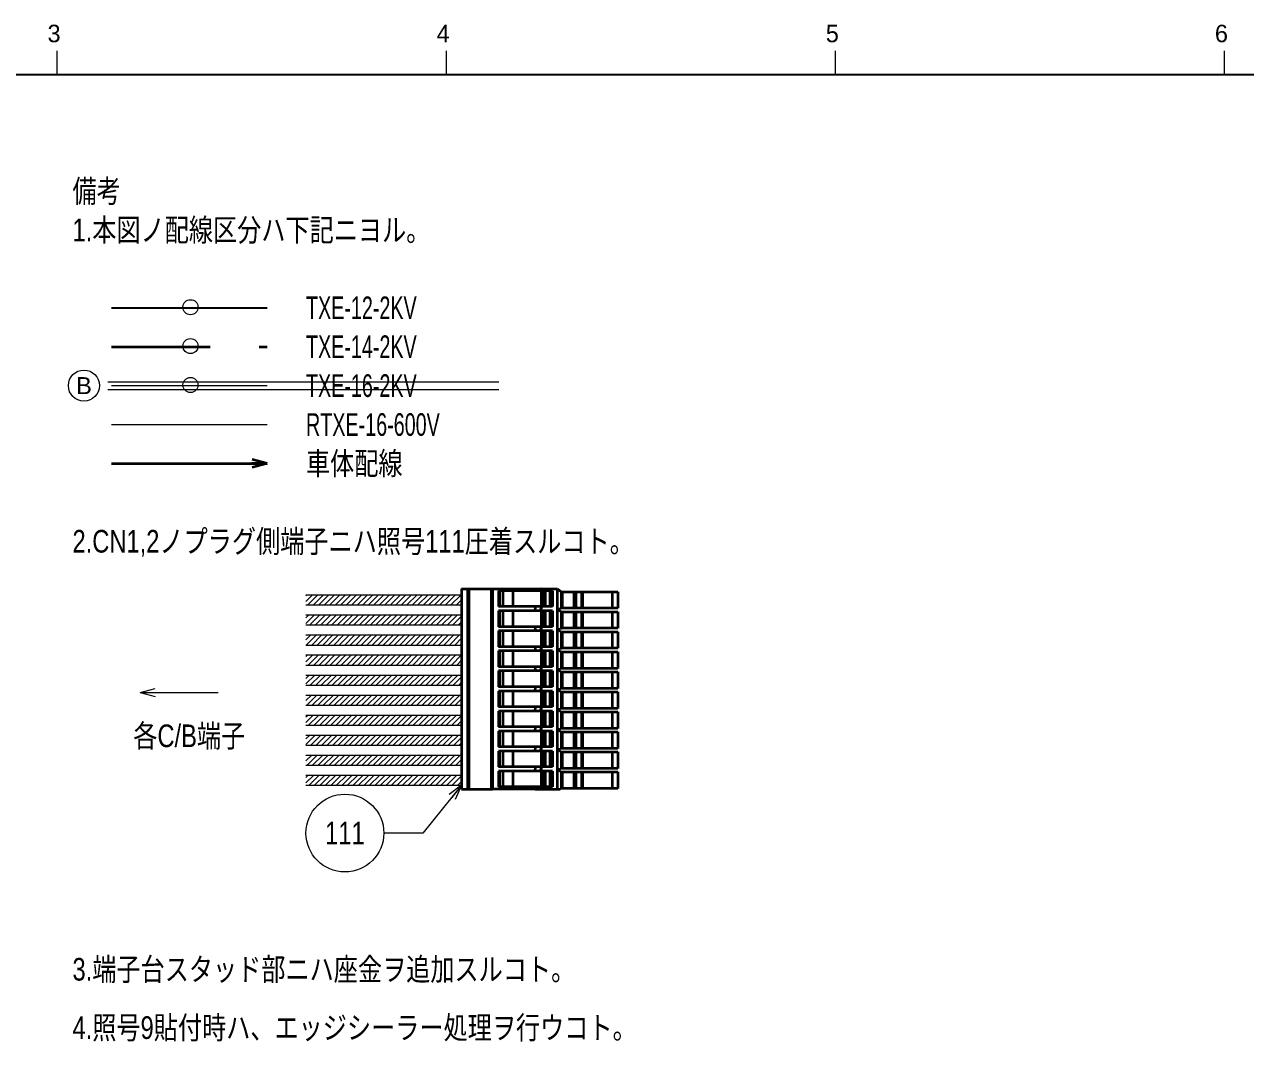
# Model space of a CAD drawing. Header units: millimetres. Extents: x 7 to 587, y 2 to 418.
# Drawn here: x 178.8 to 335.7, y 285.7 to 416.4 of the extents above; entities that cross this region are included whole.
import ezdxf
from ezdxf.enums import TextEntityAlignment as Align

# ---------------------------------------------------------------- set-up
doc = ezdxf.new("R2010")
doc.units = ezdxf.units.MM
doc.linetypes.add('DASHED', pattern=[19, 12.7, -6.3])
for name, color, linetype in [('GR1_05', 7, 'Continuous'), ('GR1_15', 7, 'Continuous'), ('図面枠C7M', 7, 'Continuous'), ('表題、部品表_01', 7, 'Continuous')]:
    doc.layers.add(name, color=color, linetype=linetype)
doc.styles.add('HG丸ｺﾞｼｯｸM-PRO', font='')
doc.styles.get('HG丸ｺﾞｼｯｸM-PRO').set_extended_font_data('HG丸ｺﾞｼｯｸM-PRO')
pattern_1 = [(45, (0, 0), (-0.3535534, 0.3535534), [])]

# ---------------------------------------------------------------- blocks, each defined once
blk = doc.blocks.new('BLKF023')
at = {"layer": '図面枠C7M', "color": 4, "linetype": 'Continuous', "lineweight": 13}
for p, q in [((183, 413), (183, 410)), ((233, 413), (233, 410)), ((283, 413), (283, 410)), ((333, 413), (333, 410))]:
    blk.add_line(p, q, dxfattribs=at)
at = {"layer": '図面枠C7M', "color": 2, "linetype": 'Continuous', "lineweight": 25}
blk.add_line((33, 410), (587, 410), dxfattribs=at)
at = {"layer": '図面枠C7M', "color": 4, "linetype": 'Continuous', "lineweight": 13, "style": 'HG丸ｺﾞｼｯｸM-PRO', "width": 1.003994}
for s, p in [('3', (181.79, 413.45)), ('4', (231.79, 413.45)), ('5', (281.79, 413.45)), ('6', (331.79, 413.45))]:
    blk.add_text(s, height=2.25, dxfattribs=at).set_placement(p, align=Align.BOTTOM_LEFT)
blk = doc.blocks.new('FXTIP_ARROW_E')
at = {"color": 0, "linetype": 'Continuous', "lineweight": -2}
for q in [(-1, 0), (-0.966, 0.259), (-0.966, -0.259)]:
    blk.add_line((0, 0), q, dxfattribs=at)
blk = doc.blocks.new('BLKF095')
at = {"layer": '表題、部品表_01', "color": 3, "linetype": 'Continuous', "lineweight": 35}
for p, q in [((235, 343.87), (235.75, 343.87)), ((235, 343.87), (235, 318.13)), ((235.75, 343.87), (235.8, 343.87)), ((235.75, 343.87), (235.75, 318.13)), ((235.8, 343.87), (235.85, 343.87)), ((235.85, 343.87), (235.93, 343.87)), ((235.93, 343.87), (238.8, 343.87)), ((235.93, 343.87), (235.93, 318.13)), ((238.8, 343.87), (238.98, 343.87)), ((238.8, 343.87), (238.8, 318.13)), ((238.98, 343.87), (244.45, 343.87)), ((238.98, 343.87), (238.98, 318.13)), ((244.45, 343.87), (245.16, 343.87)), ((244.45, 343.62), (244.45, 343.87)), ((245.23, 343.87), (245.16, 343.87)), ((245.16, 343.62), (245.16, 343.87)), ((245.23, 343.87), (247.29, 343.87)), ((245.23, 343.62), (245.23, 343.87)), ((247.29, 343.87), (247.31, 343.87)), ((247.29, 343.87), (247.29, 318.13)), ((247.31, 343.87), (247.81, 343.52)), ((239.73, 343.62), (239.73, 341.6)), ((239.87, 343.62), (239.73, 343.62)), ((240.28, 343.62), (239.87, 343.62)), ((239.87, 343.62), (239.87, 341.6)), ((241.59, 343.62), (240.28, 343.62)), ((240.28, 343.62), (240.28, 341.6)), ((241.59, 343.62), (241.59, 341.6)), ((244.45, 343.62), (241.59, 343.62)), ((245.16, 343.62), (244.45, 343.62)), ((245.16, 343.62), (245.2, 343.62)), ((245.2, 343.62), (245.2, 341.6)), ((245.2, 343.62), (245.23, 343.62)), ((245.44, 343.62), (245.23, 343.62)), ((245.73, 343.62), (245.44, 343.62)), ((245.44, 343.62), (245.44, 341.6)), ((245.73, 343.62), (245.73, 341.6)), ((246.34, 343.62), (245.73, 343.62)), ((246.69, 343.62), (246.34, 343.62)), ((246.34, 343.62), (246.34, 341.6)), ((246.69, 343.62), (246.69, 341.6)), ((247.81, 343.52), (247.84, 343.52)), ((247.84, 341.4), (247.84, 343.52)), ((247.84, 343.52), (247.98, 343.52)), ((247.98, 343.52), (249.45, 343.52)), ((247.98, 341.4), (247.98, 343.52)), ((249.45, 343.52), (249.73, 343.52)), ((249.45, 341.4), (249.45, 343.52)), ((249.73, 343.52), (250.45, 343.52)), ((249.73, 341.4), (249.73, 343.52)), ((250.45, 343.52), (250.59, 343.52)), ((250.45, 341.4), (250.45, 343.52)), ((250.59, 341.4), (250.59, 343.52)), ((250.59, 343.52), (254.34, 343.52)), ((254.34, 343.52), (255.09, 343.52)), ((254.34, 343.52), (254.34, 341.4)), ((255.09, 343.52), (255.09, 341.4)), ((239.87, 341.6), (239.73, 341.6)), ((239.87, 341.05), (239.73, 341.05)), ((239.73, 341.05), (239.73, 339.02)), ((240.28, 341.6), (239.87, 341.6)), ((240.28, 341.05), (239.87, 341.05)), ((239.87, 341.05), (239.87, 339.02)), ((241.59, 341.6), (240.28, 341.6)), ((241.59, 341.05), (240.28, 341.05)), ((240.28, 341.05), (240.28, 339.02)), ((244.45, 341.6), (241.59, 341.6)), ((241.59, 341.05), (241.59, 339.02)), ((244.45, 341.05), (241.59, 341.05)), ((245.16, 341.6), (244.45, 341.6)), ((244.45, 341.6), (244.45, 341.3)), ((244.45, 341.05), (244.45, 341.3)), ((245.16, 341.05), (244.45, 341.05)), ((245.16, 341.6), (245.2, 341.6)), ((245.16, 341.6), (245.16, 341.3)), ((245.16, 341.05), (245.16, 341.3)), ((245.16, 341.3), (245.23, 341.3)), ((245.16, 341.05), (245.2, 341.05)), ((245.2, 341.6), (245.23, 341.6)), ((245.2, 341.05), (245.23, 341.05)), ((245.2, 341.05), (245.2, 339.02)), ((245.44, 341.6), (245.23, 341.6)), ((245.23, 341.6), (245.23, 341.3)), ((245.23, 341.05), (245.23, 341.3)), ((245.44, 341.05), (245.23, 341.05)), ((245.73, 341.6), (245.44, 341.6)), ((245.73, 341.05), (245.44, 341.05)), ((245.44, 341.05), (245.44, 339.02)), ((246.34, 341.6), (245.73, 341.6)), ((246.34, 341.05), (245.73, 341.05)), ((245.73, 341.05), (245.73, 339.02)), ((246.69, 341.6), (246.34, 341.6)), ((246.69, 341.05), (246.34, 341.05)), ((246.34, 341.05), (246.34, 339.02)), ((246.69, 341.05), (246.69, 339.02)), ((247.31, 341.3), (247.81, 340.95)), ((247.31, 341.3), (247.67, 341.3)), ((247.81, 341.4), (247.67, 341.3)), ((247.84, 341.4), (247.81, 341.4)), ((247.81, 340.95), (247.84, 340.95)), ((247.98, 341.4), (247.84, 341.4)), ((247.84, 338.82), (247.84, 340.95)), ((247.84, 340.95), (247.98, 340.95)), ((249.45, 341.4), (247.98, 341.4)), ((247.98, 338.82), (247.98, 340.95)), ((247.98, 340.95), (249.45, 340.95)), ((249.73, 341.4), (249.45, 341.4)), ((249.45, 338.82), (249.45, 340.95)), ((249.45, 340.95), (249.73, 340.95)), ((250.45, 341.4), (249.73, 341.4)), ((249.73, 338.82), (249.73, 340.95)), ((249.73, 340.95), (250.45, 340.95)), ((250.59, 341.4), (250.45, 341.4)), ((250.45, 338.82), (250.45, 340.95)), ((250.45, 340.95), (250.59, 340.95)), ((254.34, 341.4), (250.59, 341.4)), ((250.59, 340.95), (254.34, 340.95)), ((250.59, 338.82), (250.59, 340.95)), ((255.09, 341.4), (254.34, 341.4)), ((254.34, 340.95), (255.09, 340.95)), ((254.34, 340.95), (254.34, 338.82)), ((255.09, 340.95), (255.09, 338.82)), ((239.87, 339.02), (239.73, 339.02)), ((240.28, 339.02), (239.87, 339.02)), ((241.59, 339.02), (240.28, 339.02)), ((244.45, 339.02), (241.59, 339.02)), ((244.45, 339.02), (244.45, 338.72)), ((245.16, 339.02), (244.45, 339.02)), ((245.16, 339.02), (245.2, 339.02)), ((245.16, 339.02), (245.16, 338.72)), ((245.2, 339.02), (245.23, 339.02)), ((245.44, 339.02), (245.23, 339.02)), ((245.23, 339.02), (245.23, 338.72)), ((245.73, 339.02), (245.44, 339.02)), ((246.34, 339.02), (245.73, 339.02)), ((246.69, 339.02), (246.34, 339.02)), ((239.87, 338.47), (239.73, 338.47)), ((239.73, 338.47), (239.73, 336.45)), ((240.28, 338.47), (239.87, 338.47)), ((239.87, 338.47), (239.87, 336.45)), ((241.59, 338.47), (240.28, 338.47)), ((240.28, 338.47), (240.28, 336.45)), ((241.59, 338.47), (241.59, 336.45)), ((244.45, 338.47), (241.59, 338.47)), ((244.45, 338.47), (244.45, 338.72)), ((245.16, 338.47), (244.45, 338.47)), ((245.16, 338.72), (245.23, 338.72)), ((245.16, 338.47), (245.16, 338.72)), ((245.16, 338.47), (245.2, 338.47)), ((245.2, 338.47), (245.23, 338.47)), ((245.2, 338.47), (245.2, 336.45)), ((245.23, 338.47), (245.23, 338.72)), ((245.44, 338.47), (245.23, 338.47)), ((245.44, 338.47), (245.44, 336.45)), ((245.73, 338.47), (245.44, 338.47)), ((245.73, 338.47), (245.73, 336.45)), ((246.34, 338.47), (245.73, 338.47)), ((246.34, 338.47), (246.34, 336.45)), ((246.69, 338.47), (246.34, 338.47)), ((246.69, 338.47), (246.69, 336.45)), ((247.31, 338.72), (247.81, 338.37)), ((247.31, 338.72), (247.67, 338.72)), ((247.81, 338.82), (247.67, 338.72)), ((247.84, 338.82), (247.81, 338.82)), ((247.81, 338.37), (247.84, 338.37)), ((247.98, 338.82), (247.84, 338.82)), ((247.84, 336.25), (247.84, 338.37)), ((247.84, 338.37), (247.98, 338.37)), ((249.45, 338.82), (247.98, 338.82)), ((247.98, 336.25), (247.98, 338.37)), ((247.98, 338.37), (249.45, 338.37)), ((249.73, 338.82), (249.45, 338.82)), ((249.45, 336.25), (249.45, 338.37)), ((249.45, 338.37), (249.73, 338.37)), ((250.45, 338.82), (249.73, 338.82)), ((249.73, 336.25), (249.73, 338.37)), ((249.73, 338.37), (250.45, 338.37)), ((250.59, 338.82), (250.45, 338.82)), ((250.45, 336.25), (250.45, 338.37)), ((250.45, 338.37), (250.59, 338.37)), ((254.34, 338.82), (250.59, 338.82)), ((250.59, 338.37), (254.34, 338.37)), ((250.59, 336.25), (250.59, 338.37)), ((255.09, 338.82), (254.34, 338.82)), ((254.34, 338.37), (255.09, 338.37)), ((254.34, 338.37), (254.34, 336.25)), ((255.09, 338.37), (255.09, 336.25)), ((239.87, 336.45), (239.73, 336.45)), ((239.87, 335.9), (239.73, 335.9)), ((239.73, 335.9), (239.73, 333.87)), ((240.28, 336.45), (239.87, 336.45)), ((239.87, 335.9), (239.87, 333.87)), ((240.28, 335.9), (239.87, 335.9)), ((241.59, 336.45), (240.28, 336.45)), ((241.59, 335.9), (240.28, 335.9)), ((240.28, 335.9), (240.28, 333.87)), ((244.45, 336.45), (241.59, 336.45)), ((241.59, 335.9), (241.59, 333.87)), ((244.45, 335.9), (241.59, 335.9)), ((244.45, 336.45), (244.45, 336.15)), ((245.16, 336.45), (244.45, 336.45)), ((244.45, 335.9), (244.45, 336.15)), ((245.16, 335.9), (244.45, 335.9)), ((245.16, 336.45), (245.2, 336.45)), ((245.16, 336.45), (245.16, 336.15)), ((245.16, 335.9), (245.16, 336.15)), ((245.16, 336.15), (245.23, 336.15)), ((245.16, 335.9), (245.2, 335.9)), ((245.2, 336.45), (245.23, 336.45)), ((245.2, 335.9), (245.2, 333.87)), ((245.2, 335.9), (245.23, 335.9)), ((245.44, 336.45), (245.23, 336.45)), ((245.23, 336.45), (245.23, 336.15)), ((245.23, 335.9), (245.23, 336.15)), ((245.44, 335.9), (245.23, 335.9)), ((245.73, 336.45), (245.44, 336.45)), ((245.44, 335.9), (245.44, 333.87)), ((245.73, 335.9), (245.44, 335.9)), ((246.34, 336.45), (245.73, 336.45)), ((246.34, 335.9), (245.73, 335.9)), ((245.73, 335.9), (245.73, 333.87)), ((246.69, 336.45), (246.34, 336.45)), ((246.34, 335.9), (246.34, 333.87)), ((246.69, 335.9), (246.34, 335.9)), ((246.69, 335.9), (246.69, 333.87)), ((247.31, 336.15), (247.81, 335.8)), ((247.31, 336.15), (247.67, 336.15)), ((247.81, 336.25), (247.67, 336.15)), ((247.84, 336.25), (247.81, 336.25)), ((247.81, 335.8), (247.84, 335.8)), ((247.98, 336.25), (247.84, 336.25)), ((247.84, 333.67), (247.84, 335.8)), ((247.84, 335.8), (247.98, 335.8)), ((249.45, 336.25), (247.98, 336.25)), ((247.98, 333.67), (247.98, 335.8)), ((247.98, 335.8), (249.45, 335.8)), ((249.73, 336.25), (249.45, 336.25)), ((249.45, 333.67), (249.45, 335.8)), ((249.45, 335.8), (249.73, 335.8)), ((250.45, 336.25), (249.73, 336.25)), ((249.73, 333.67), (249.73, 335.8)), ((249.73, 335.8), (250.45, 335.8)), ((250.59, 336.25), (250.45, 336.25)), ((250.45, 333.67), (250.45, 335.8)), ((250.45, 335.8), (250.59, 335.8)), ((254.34, 336.25), (250.59, 336.25)), ((250.59, 333.67), (250.59, 335.8)), ((250.59, 335.8), (254.34, 335.8)), ((255.09, 336.25), (254.34, 336.25)), ((254.34, 335.8), (254.34, 333.67)), ((254.34, 335.8), (255.09, 335.8)), ((255.09, 335.8), (255.09, 333.67)), ((239.87, 333.87), (239.73, 333.87)), ((239.73, 333.33), (239.73, 331.3)), ((239.87, 333.33), (239.73, 333.33)), ((240.28, 333.87), (239.87, 333.87)), ((239.87, 333.33), (239.87, 331.3)), ((240.28, 333.33), (239.87, 333.33)), ((241.59, 333.87), (240.28, 333.87)), ((240.28, 333.33), (240.28, 331.3)), ((241.59, 333.33), (240.28, 333.33)), ((244.45, 333.87), (241.59, 333.87)), ((241.59, 333.33), (241.59, 331.3)), ((244.45, 333.33), (241.59, 333.33)), ((244.45, 333.87), (244.45, 333.57)), ((245.16, 333.87), (244.45, 333.87)), ((244.45, 333.33), (244.45, 333.57)), ((245.16, 333.33), (244.45, 333.33)), ((245.16, 333.87), (245.16, 333.57)), ((245.16, 333.87), (245.2, 333.87)), ((245.16, 333.33), (245.16, 333.57)), ((245.16, 333.57), (245.23, 333.57)), ((245.16, 333.33), (245.2, 333.33)), ((245.2, 333.87), (245.23, 333.87)), ((245.2, 333.33), (245.2, 331.3)), ((245.2, 333.33), (245.23, 333.33)), ((245.44, 333.87), (245.23, 333.87)), ((245.23, 333.87), (245.23, 333.57)), ((245.23, 333.33), (245.23, 333.57)), ((245.44, 333.33), (245.23, 333.33)), ((245.73, 333.87), (245.44, 333.87)), ((245.73, 333.33), (245.44, 333.33)), ((245.44, 333.33), (245.44, 331.3)), ((246.34, 333.87), (245.73, 333.87)), ((245.73, 333.33), (245.73, 331.3)), ((246.34, 333.33), (245.73, 333.33)), ((246.69, 333.87), (246.34, 333.87)), ((246.69, 333.33), (246.34, 333.33)), ((246.34, 333.33), (246.34, 331.3)), ((246.69, 333.33), (246.69, 331.3)), ((247.31, 333.57), (247.81, 333.23)), ((247.31, 333.57), (247.67, 333.57)), ((247.81, 333.67), (247.67, 333.57)), ((247.84, 333.67), (247.81, 333.67)), ((247.81, 333.23), (247.84, 333.23)), ((247.98, 333.67), (247.84, 333.67)), ((247.84, 333.23), (247.98, 333.23)), ((247.84, 331.1), (247.84, 333.23)), ((249.45, 333.67), (247.98, 333.67)), ((247.98, 333.23), (249.45, 333.23)), ((247.98, 331.1), (247.98, 333.23)), ((249.73, 333.67), (249.45, 333.67)), ((249.45, 331.1), (249.45, 333.23)), ((249.45, 333.23), (249.73, 333.23)), ((250.45, 333.67), (249.73, 333.67)), ((249.73, 333.23), (250.45, 333.23)), ((249.73, 331.1), (249.73, 333.23)), ((250.59, 333.67), (250.45, 333.67)), ((250.45, 333.23), (250.59, 333.23)), ((250.45, 331.1), (250.45, 333.23)), ((254.34, 333.67), (250.59, 333.67)), ((250.59, 333.23), (254.34, 333.23)), ((250.59, 331.1), (250.59, 333.23)), ((255.09, 333.67), (254.34, 333.67)), ((254.34, 333.23), (254.34, 331.1)), ((254.34, 333.23), (255.09, 333.23)), ((255.09, 333.23), (255.09, 331.1)), ((239.87, 331.3), (239.73, 331.3)), ((240.28, 331.3), (239.87, 331.3)), ((241.59, 331.3), (240.28, 331.3)), ((244.45, 331.3), (241.59, 331.3)), ((245.16, 331.3), (244.45, 331.3)), ((244.45, 331.3), (244.45, 331)), ((245.16, 331.3), (245.16, 331)), ((245.16, 331.3), (245.2, 331.3)), ((245.2, 331.3), (245.23, 331.3)), ((245.44, 331.3), (245.23, 331.3)), ((245.23, 331.3), (245.23, 331)), ((245.73, 331.3), (245.44, 331.3)), ((246.34, 331.3), (245.73, 331.3)), ((246.69, 331.3), (246.34, 331.3)), ((247.81, 331.1), (247.67, 331)), ((247.84, 331.1), (247.81, 331.1)), ((247.98, 331.1), (247.84, 331.1)), ((249.45, 331.1), (247.98, 331.1)), ((249.73, 331.1), (249.45, 331.1)), ((250.45, 331.1), (249.73, 331.1)), ((250.59, 331.1), (250.45, 331.1)), ((254.34, 331.1), (250.59, 331.1)), ((255.09, 331.1), (254.34, 331.1)), ((239.73, 330.75), (239.73, 328.73)), ((239.87, 330.75), (239.73, 330.75)), ((239.87, 330.75), (239.87, 328.73)), ((240.28, 330.75), (239.87, 330.75)), ((240.28, 330.75), (240.28, 328.73)), ((241.59, 330.75), (240.28, 330.75)), ((241.59, 330.75), (241.59, 328.73)), ((244.45, 330.75), (241.59, 330.75)), ((244.45, 330.75), (244.45, 331)), ((245.16, 330.75), (244.45, 330.75)), ((245.16, 330.75), (245.16, 331)), ((245.16, 331), (245.23, 331)), ((245.16, 330.75), (245.2, 330.75)), ((245.2, 330.75), (245.2, 328.73)), ((245.2, 330.75), (245.23, 330.75)), ((245.23, 330.75), (245.23, 331)), ((245.44, 330.75), (245.23, 330.75)), ((245.44, 330.75), (245.44, 328.73)), ((245.73, 330.75), (245.44, 330.75)), ((245.73, 330.75), (245.73, 328.73)), ((246.34, 330.75), (245.73, 330.75)), ((246.69, 330.75), (246.34, 330.75)), ((246.34, 330.75), (246.34, 328.73)), ((246.69, 330.75), (246.69, 328.73)), ((247.31, 331), (247.81, 330.65)), ((247.31, 331), (247.67, 331)), ((247.81, 330.65), (247.84, 330.65)), ((247.84, 330.65), (247.98, 330.65)), ((247.84, 328.53), (247.84, 330.65)), ((247.98, 330.65), (249.45, 330.65)), ((247.98, 328.53), (247.98, 330.65)), ((249.45, 330.65), (249.73, 330.65)), ((249.45, 328.53), (249.45, 330.65)), ((249.73, 330.65), (250.45, 330.65)), ((249.73, 328.53), (249.73, 330.65)), ((250.45, 328.53), (250.45, 330.65)), ((250.45, 330.65), (250.59, 330.65)), ((250.59, 330.65), (254.34, 330.65)), ((250.59, 328.53), (250.59, 330.65)), ((254.34, 330.65), (255.09, 330.65)), ((254.34, 330.65), (254.34, 328.53)), ((255.09, 330.65), (255.09, 328.53)), ((239.87, 328.73), (239.73, 328.73)), ((239.73, 328.18), (239.73, 326.15)), ((239.87, 328.18), (239.73, 328.18)), ((240.28, 328.73), (239.87, 328.73)), ((239.87, 328.18), (239.87, 326.15)), ((240.28, 328.18), (239.87, 328.18)), ((241.59, 328.73), (240.28, 328.73)), ((240.28, 328.18), (240.28, 326.15)), ((241.59, 328.18), (240.28, 328.18)), ((244.45, 328.73), (241.59, 328.73)), ((241.59, 328.18), (241.59, 326.15)), ((244.45, 328.18), (241.59, 328.18)), ((245.16, 328.73), (244.45, 328.73)), ((244.45, 328.73), (244.45, 328.43)), ((244.45, 328.18), (244.45, 328.43)), ((245.16, 328.18), (244.45, 328.18)), ((245.16, 328.73), (245.2, 328.73)), ((245.16, 328.73), (245.16, 328.43)), ((245.16, 328.18), (245.16, 328.43)), ((245.16, 328.43), (245.23, 328.43)), ((245.16, 328.18), (245.2, 328.18)), ((245.2, 328.73), (245.23, 328.73)), ((245.2, 328.18), (245.2, 326.15)), ((245.2, 328.18), (245.23, 328.18)), ((245.44, 328.73), (245.23, 328.73)), ((245.23, 328.73), (245.23, 328.43)), ((245.23, 328.18), (245.23, 328.43)), ((245.44, 328.18), (245.23, 328.18)), ((245.73, 328.73), (245.44, 328.73)), ((245.44, 328.18), (245.44, 326.15)), ((245.73, 328.18), (245.44, 328.18)), ((246.34, 328.73), (245.73, 328.73)), ((246.34, 328.18), (245.73, 328.18)), ((245.73, 328.18), (245.73, 326.15)), ((246.69, 328.73), (246.34, 328.73)), ((246.34, 328.18), (246.34, 326.15)), ((246.69, 328.18), (246.34, 328.18)), ((246.69, 328.18), (246.69, 326.15)), ((247.31, 328.43), (247.81, 328.08)), ((247.31, 328.43), (247.67, 328.43)), ((247.81, 328.53), (247.67, 328.43)), ((247.84, 328.53), (247.81, 328.53)), ((247.81, 328.08), (247.84, 328.08)), ((247.98, 328.53), (247.84, 328.53)), ((247.84, 325.95), (247.84, 328.08)), ((247.84, 328.08), (247.98, 328.08)), ((249.45, 328.53), (247.98, 328.53)), ((247.98, 328.08), (249.45, 328.08)), ((247.98, 325.95), (247.98, 328.08)), ((249.73, 328.53), (249.45, 328.53)), ((249.45, 325.95), (249.45, 328.08)), ((249.45, 328.08), (249.73, 328.08)), ((250.45, 328.53), (249.73, 328.53)), ((249.73, 328.08), (250.45, 328.08)), ((249.73, 325.95), (249.73, 328.08)), ((250.59, 328.53), (250.45, 328.53)), ((250.45, 328.08), (250.59, 328.08)), ((250.45, 325.95), (250.45, 328.08)), ((254.34, 328.53), (250.59, 328.53)), ((250.59, 328.08), (254.34, 328.08)), ((250.59, 325.95), (250.59, 328.08)), ((255.09, 328.53), (254.34, 328.53)), ((254.34, 328.08), (255.09, 328.08)), ((254.34, 328.08), (254.34, 325.95)), ((255.09, 328.08), (255.09, 325.95)), ((239.87, 326.15), (239.73, 326.15)), ((239.87, 325.6), (239.73, 325.6)), ((239.73, 325.6), (239.73, 323.58)), ((240.28, 326.15), (239.87, 326.15)), ((240.28, 325.6), (239.87, 325.6)), ((239.87, 325.6), (239.87, 323.58)), ((241.59, 326.15), (240.28, 326.15)), ((241.59, 325.6), (240.28, 325.6)), ((240.28, 325.6), (240.28, 323.58)), ((244.45, 326.15), (241.59, 326.15)), ((244.45, 325.6), (241.59, 325.6)), ((241.59, 325.6), (241.59, 323.58)), ((245.16, 326.15), (244.45, 326.15)), ((244.45, 326.15), (244.45, 325.85)), ((244.45, 325.6), (244.45, 325.85)), ((245.16, 325.6), (244.45, 325.6)), ((245.16, 326.15), (245.2, 326.15)), ((245.16, 326.15), (245.16, 325.85)), ((245.16, 325.85), (245.23, 325.85)), ((245.16, 325.6), (245.16, 325.85)), ((245.16, 325.6), (245.2, 325.6)), ((245.2, 326.15), (245.23, 326.15)), ((245.2, 325.6), (245.2, 323.58)), ((245.2, 325.6), (245.23, 325.6)), ((245.44, 326.15), (245.23, 326.15)), ((245.23, 326.15), (245.23, 325.85)), ((245.23, 325.6), (245.23, 325.85)), ((245.44, 325.6), (245.23, 325.6)), ((245.73, 326.15), (245.44, 326.15)), ((245.73, 325.6), (245.44, 325.6)), ((245.44, 325.6), (245.44, 323.58)), ((246.34, 326.15), (245.73, 326.15)), ((246.34, 325.6), (245.73, 325.6)), ((245.73, 325.6), (245.73, 323.58)), ((246.69, 326.15), (246.34, 326.15)), ((246.69, 325.6), (246.34, 325.6)), ((246.34, 325.6), (246.34, 323.58)), ((246.69, 325.6), (246.69, 323.58)), ((247.31, 325.85), (247.81, 325.5)), ((247.31, 325.85), (247.67, 325.85)), ((247.81, 325.95), (247.67, 325.85)), ((247.84, 325.95), (247.81, 325.95)), ((247.81, 325.5), (247.84, 325.5)), ((247.98, 325.95), (247.84, 325.95)), ((247.84, 323.38), (247.84, 325.5)), ((247.84, 325.5), (247.98, 325.5)), ((249.45, 325.95), (247.98, 325.95)), ((247.98, 323.38), (247.98, 325.5)), ((247.98, 325.5), (249.45, 325.5)), ((249.73, 325.95), (249.45, 325.95)), ((249.45, 323.38), (249.45, 325.5)), ((249.45, 325.5), (249.73, 325.5)), ((250.45, 325.95), (249.73, 325.95)), ((249.73, 323.38), (249.73, 325.5)), ((249.73, 325.5), (250.45, 325.5)), ((250.59, 325.95), (250.45, 325.95)), ((250.45, 325.5), (250.59, 325.5)), ((250.45, 323.38), (250.45, 325.5)), ((254.34, 325.95), (250.59, 325.95)), ((250.59, 325.5), (254.34, 325.5)), ((250.59, 323.38), (250.59, 325.5)), ((255.09, 325.95), (254.34, 325.95)), ((254.34, 325.5), (255.09, 325.5)), ((254.34, 325.5), (254.34, 323.38)), ((255.09, 325.5), (255.09, 323.38)), ((239.87, 323.58), (239.73, 323.58)), ((240.28, 323.58), (239.87, 323.58)), ((241.59, 323.58), (240.28, 323.58)), ((244.45, 323.58), (241.59, 323.58)), ((244.45, 323.58), (244.45, 323.28)), ((245.16, 323.58), (244.45, 323.58)), ((244.45, 323.03), (244.45, 323.28)), ((245.16, 323.58), (245.16, 323.28)), ((245.16, 323.58), (245.2, 323.58)), ((245.16, 323.28), (245.23, 323.28)), ((245.16, 323.03), (245.16, 323.28)), ((245.2, 323.58), (245.23, 323.58)), ((245.44, 323.58), (245.23, 323.58)), ((245.23, 323.58), (245.23, 323.28)), ((245.23, 323.03), (245.23, 323.28)), ((245.73, 323.58), (245.44, 323.58)), ((246.34, 323.58), (245.73, 323.58)), ((246.69, 323.58), (246.34, 323.58)), ((247.31, 323.28), (247.67, 323.28)), ((247.31, 323.28), (247.81, 322.93)), ((247.81, 323.38), (247.67, 323.28)), ((247.84, 323.38), (247.81, 323.38)), ((247.98, 323.38), (247.84, 323.38)), ((249.45, 323.38), (247.98, 323.38)), ((249.73, 323.38), (249.45, 323.38)), ((250.45, 323.38), (249.73, 323.38)), ((250.59, 323.38), (250.45, 323.38)), ((254.34, 323.38), (250.59, 323.38)), ((255.09, 323.38), (254.34, 323.38)), ((239.87, 323.03), (239.73, 323.03)), ((239.73, 323.03), (239.73, 321)), ((239.87, 323.03), (239.87, 321)), ((240.28, 323.03), (239.87, 323.03)), ((240.28, 323.03), (240.28, 321)), ((241.59, 323.03), (240.28, 323.03)), ((244.45, 323.03), (241.59, 323.03)), ((241.59, 323.03), (241.59, 321)), ((245.16, 323.03), (244.45, 323.03)), ((245.16, 323.03), (245.2, 323.03)), ((245.2, 323.03), (245.2, 321)), ((245.2, 323.03), (245.23, 323.03)), ((245.44, 323.03), (245.23, 323.03)), ((245.73, 323.03), (245.44, 323.03)), ((245.44, 323.03), (245.44, 321)), ((245.73, 323.03), (245.73, 321)), ((246.34, 323.03), (245.73, 323.03)), ((246.69, 323.03), (246.34, 323.03)), ((246.34, 323.03), (246.34, 321)), ((246.69, 323.03), (246.69, 321)), ((247.81, 322.93), (247.84, 322.93)), ((247.84, 320.8), (247.84, 322.93)), ((247.84, 322.93), (247.98, 322.93)), ((247.98, 320.8), (247.98, 322.93)), ((247.98, 322.93), (249.45, 322.93)), ((249.45, 322.93), (249.73, 322.93)), ((249.45, 320.8), (249.45, 322.93)), ((249.73, 320.8), (249.73, 322.93)), ((249.73, 322.93), (250.45, 322.93)), ((250.45, 322.93), (250.59, 322.93)), ((250.45, 320.8), (250.45, 322.93)), ((250.59, 322.93), (254.34, 322.93)), ((250.59, 320.8), (250.59, 322.93)), ((254.34, 322.93), (254.34, 320.8)), ((254.34, 322.93), (255.09, 322.93)), ((255.09, 322.93), (255.09, 320.8)), ((239.87, 321), (239.73, 321)), ((239.87, 320.45), (239.73, 320.45)), ((239.73, 320.45), (239.73, 318.43)), ((240.28, 321), (239.87, 321)), ((240.28, 320.45), (239.87, 320.45)), ((239.87, 320.45), (239.87, 318.43)), ((241.59, 321), (240.28, 321)), ((241.59, 320.45), (240.28, 320.45)), ((240.28, 320.45), (240.28, 318.43)), ((244.45, 321), (241.59, 321)), ((244.45, 320.45), (241.59, 320.45)), ((241.59, 320.45), (241.59, 318.43)), ((244.45, 321), (244.45, 320.7)), ((245.16, 321), (244.45, 321)), ((244.45, 320.45), (244.45, 320.7)), ((245.16, 320.45), (244.45, 320.45)), ((245.16, 321), (245.2, 321)), ((245.16, 321), (245.16, 320.7)), ((245.16, 320.45), (245.16, 320.7)), ((245.16, 320.7), (245.23, 320.7)), ((245.16, 320.45), (245.2, 320.45)), ((245.2, 321), (245.23, 321)), ((245.2, 320.45), (245.2, 318.43)), ((245.2, 320.45), (245.23, 320.45)), ((245.44, 321), (245.23, 321)), ((245.23, 321), (245.23, 320.7)), ((245.23, 320.45), (245.23, 320.7)), ((245.44, 320.45), (245.23, 320.45)), ((245.73, 321), (245.44, 321)), ((245.73, 320.45), (245.44, 320.45)), ((245.44, 320.45), (245.44, 318.43)), ((246.34, 321), (245.73, 321)), ((246.34, 320.45), (245.73, 320.45)), ((245.73, 320.45), (245.73, 318.43)), ((246.69, 321), (246.34, 321)), ((246.69, 320.45), (246.34, 320.45)), ((246.34, 320.45), (246.34, 318.43)), ((246.69, 320.45), (246.69, 318.43)), ((247.31, 320.7), (247.67, 320.7)), ((247.31, 320.7), (247.81, 320.35)), ((247.81, 320.8), (247.67, 320.7)), ((247.84, 320.8), (247.81, 320.8)), ((247.81, 320.35), (247.84, 320.35)), ((247.98, 320.8), (247.84, 320.8)), ((247.84, 320.35), (247.98, 320.35)), ((247.84, 318.23), (247.84, 320.35)), ((249.45, 320.8), (247.98, 320.8)), ((247.98, 320.35), (249.45, 320.35)), ((247.98, 318.23), (247.98, 320.35)), ((249.73, 320.8), (249.45, 320.8)), ((249.45, 320.35), (249.73, 320.35)), ((249.45, 318.23), (249.45, 320.35)), ((250.45, 320.8), (249.73, 320.8)), ((249.73, 320.35), (250.45, 320.35)), ((249.73, 318.23), (249.73, 320.35)), ((250.59, 320.8), (250.45, 320.8)), ((250.45, 320.35), (250.59, 320.35)), ((250.45, 318.23), (250.45, 320.35)), ((254.34, 320.8), (250.59, 320.8)), ((250.59, 320.35), (254.34, 320.35)), ((250.59, 318.23), (250.59, 320.35)), ((255.09, 320.8), (254.34, 320.8)), ((254.34, 320.35), (255.09, 320.35)), ((254.34, 320.35), (254.34, 318.23)), ((255.09, 320.35), (255.09, 318.23)), ((235, 318.13), (235.75, 318.13)), ((235.75, 318.13), (235.93, 318.13)), ((235.93, 318.13), (238.8, 318.13)), ((238.8, 318.13), (238.98, 318.13)), ((244.45, 318.13), (238.98, 318.13)), ((239.87, 318.43), (239.73, 318.43)), ((240.28, 318.43), (239.87, 318.43)), ((241.59, 318.43), (240.28, 318.43)), ((244.45, 318.43), (241.59, 318.43)), ((244.45, 318.43), (244.45, 318.13)), ((245.16, 318.43), (244.45, 318.43)), ((244.45, 318.13), (245.16, 318.13)), ((245.16, 318.43), (245.16, 318.13)), ((245.16, 318.43), (245.2, 318.43)), ((245.23, 318.13), (245.16, 318.13)), ((245.2, 318.43), (245.23, 318.43)), ((245.44, 318.43), (245.23, 318.43)), ((245.23, 318.43), (245.23, 318.13)), ((245.23, 318.13), (247.29, 318.13)), ((245.73, 318.43), (245.44, 318.43)), ((246.34, 318.43), (245.73, 318.43)), ((246.69, 318.43), (246.34, 318.43)), ((247.29, 318.13), (247.67, 318.13)), ((247.81, 318.23), (247.67, 318.13)), ((247.84, 318.23), (247.81, 318.23)), ((247.98, 318.23), (247.84, 318.23)), ((249.45, 318.23), (247.98, 318.23)), ((249.73, 318.23), (249.45, 318.23)), ((250.45, 318.23), (249.73, 318.23)), ((250.59, 318.23), (250.45, 318.23)), ((254.34, 318.23), (250.59, 318.23)), ((255.09, 318.23), (254.34, 318.23))]:
    blk.add_line(p, q, dxfattribs=at)
blk = doc.blocks.new('BLKF096')
at = {"layer": '表題、部品表_01', "linetype": 'Continuous', "lineweight": 13}
h = blk.add_hatch(dxfattribs=at)
h.set_pattern_fill('_USER', color=4, scale=0.5, angle=45, style=0, pattern_type=0)
h.set_pattern_definition(pattern_1)
h.paths.add_polyline_path([(235, 343.11), (215, 343.11), (215, 341.81), (235, 341.81)], flags=0)
at = {"layer": '表題、部品表_01', "color": 4, "linetype": 'Continuous', "lineweight": 13}
for p, q in [((215, 343.11), (235, 343.11)), ((215, 341.81), (235, 341.81))]:
    blk.add_line(p, q, dxfattribs=at)
blk = doc.blocks.new('BLKF097')
at = {"layer": '表題、部品表_01', "linetype": 'Continuous', "lineweight": 13}
h = blk.add_hatch(dxfattribs=at)
h.set_pattern_fill('_USER', color=4, scale=0.5, angle=45, style=0, pattern_type=0)
h.set_pattern_definition(pattern_1)
h.paths.add_polyline_path([(235, 340.54), (215, 340.54), (215, 339.24), (235, 339.24)], flags=0)
at = {"layer": '表題、部品表_01', "color": 4, "linetype": 'Continuous', "lineweight": 13}
for p, q in [((215, 340.54), (235, 340.54)), ((215, 339.24), (235, 339.24))]:
    blk.add_line(p, q, dxfattribs=at)
blk = doc.blocks.new('BLKF098')
at = {"layer": '表題、部品表_01', "linetype": 'Continuous', "lineweight": 13}
h = blk.add_hatch(dxfattribs=at)
h.set_pattern_fill('_USER', color=4, scale=0.5, angle=45, style=0, pattern_type=0)
h.set_pattern_definition(pattern_1)
h.paths.add_polyline_path([(235, 337.96), (215, 337.96), (215, 336.66), (235, 336.66)], flags=0)
at = {"layer": '表題、部品表_01', "color": 4, "linetype": 'Continuous', "lineweight": 13}
for p, q in [((215, 337.96), (235, 337.96)), ((215, 336.66), (235, 336.66))]:
    blk.add_line(p, q, dxfattribs=at)
blk = doc.blocks.new('BLKF099')
at = {"layer": '表題、部品表_01', "linetype": 'Continuous', "lineweight": 13}
h = blk.add_hatch(dxfattribs=at)
h.set_pattern_fill('_USER', color=4, scale=0.5, angle=45, style=0, pattern_type=0)
h.set_pattern_definition(pattern_1)
h.paths.add_polyline_path([(235, 335.39), (215, 335.39), (215, 334.09), (235, 334.09)], flags=0)
at = {"layer": '表題、部品表_01', "color": 4, "linetype": 'Continuous', "lineweight": 13}
for p, q in [((215, 335.39), (235, 335.39)), ((215, 334.09), (235, 334.09))]:
    blk.add_line(p, q, dxfattribs=at)
blk = doc.blocks.new('BLKF100')
at = {"layer": '表題、部品表_01', "linetype": 'Continuous', "lineweight": 13}
h = blk.add_hatch(dxfattribs=at)
h.set_pattern_fill('_USER', color=4, scale=0.5, angle=45, style=0, pattern_type=0)
h.set_pattern_definition(pattern_1)
h.paths.add_polyline_path([(235, 332.81), (215, 332.81), (215, 331.51), (235, 331.51)], flags=0)
at = {"layer": '表題、部品表_01', "color": 4, "linetype": 'Continuous', "lineweight": 13}
for p, q in [((215, 332.81), (235, 332.81)), ((215, 331.51), (235, 331.51))]:
    blk.add_line(p, q, dxfattribs=at)
blk = doc.blocks.new('BLKF101')
at = {"layer": '表題、部品表_01', "linetype": 'Continuous', "lineweight": 13}
h = blk.add_hatch(dxfattribs=at)
h.set_pattern_fill('_USER', color=4, scale=0.5, angle=45, style=0, pattern_type=0)
h.set_pattern_definition(pattern_1)
h.paths.add_polyline_path([(235, 330.24), (215, 330.24), (215, 328.94), (235, 328.94)], flags=0)
at = {"layer": '表題、部品表_01', "color": 4, "linetype": 'Continuous', "lineweight": 13}
for p, q in [((215, 330.24), (235, 330.24)), ((215, 328.94), (235, 328.94))]:
    blk.add_line(p, q, dxfattribs=at)
blk = doc.blocks.new('BLKF102')
at = {"layer": '表題、部品表_01', "linetype": 'Continuous', "lineweight": 13}
h = blk.add_hatch(dxfattribs=at)
h.set_pattern_fill('_USER', color=4, scale=0.5, angle=45, style=0, pattern_type=0)
h.set_pattern_definition(pattern_1)
h.paths.add_polyline_path([(235, 327.66), (215, 327.66), (215, 326.36), (235, 326.36)], flags=0)
at = {"layer": '表題、部品表_01', "color": 4, "linetype": 'Continuous', "lineweight": 13}
for p, q in [((215, 327.66), (235, 327.66)), ((215, 326.36), (235, 326.36))]:
    blk.add_line(p, q, dxfattribs=at)
blk = doc.blocks.new('BLKF103')
at = {"layer": '表題、部品表_01', "linetype": 'Continuous', "lineweight": 13}
h = blk.add_hatch(dxfattribs=at)
h.set_pattern_fill('_USER', color=4, scale=0.5, angle=45, style=0, pattern_type=0)
h.set_pattern_definition(pattern_1)
h.paths.add_polyline_path([(235, 325.09), (215, 325.09), (215, 323.79), (235, 323.79)], flags=0)
at = {"layer": '表題、部品表_01', "color": 4, "linetype": 'Continuous', "lineweight": 13}
for p, q in [((215, 325.09), (235, 325.09)), ((215, 323.79), (235, 323.79))]:
    blk.add_line(p, q, dxfattribs=at)
blk = doc.blocks.new('BLKF104')
at = {"layer": '表題、部品表_01', "linetype": 'Continuous', "lineweight": 13}
h = blk.add_hatch(dxfattribs=at)
h.set_pattern_fill('_USER', color=4, scale=0.5, angle=45, style=0, pattern_type=0)
h.set_pattern_definition(pattern_1)
h.paths.add_polyline_path([(235, 322.51), (215, 322.51), (215, 321.21), (235, 321.21)], flags=0)
at = {"layer": '表題、部品表_01', "color": 4, "linetype": 'Continuous', "lineweight": 13}
for p, q in [((215, 322.51), (235, 322.51)), ((215, 321.21), (235, 321.21))]:
    blk.add_line(p, q, dxfattribs=at)
blk = doc.blocks.new('BLKF105')
at = {"layer": '表題、部品表_01', "linetype": 'Continuous', "lineweight": 13}
h = blk.add_hatch(dxfattribs=at)
h.set_pattern_fill('_USER', color=4, scale=0.5, angle=45, style=0, pattern_type=0)
h.set_pattern_definition(pattern_1)
h.paths.add_polyline_path([(235, 319.94), (215, 319.94), (215, 318.64), (235, 318.64)], flags=0)
at = {"layer": '表題、部品表_01', "color": 4, "linetype": 'Continuous', "lineweight": 13}
for p, q in [((215, 319.94), (235, 319.94)), ((215, 318.64), (235, 318.64))]:
    blk.add_line(p, q, dxfattribs=at)
blk = doc.blocks.new('FXTIP_ARROW_S')
at = {"color": 0, "linetype": 'Continuous', "lineweight": -2}
for q in [(-1, 0), (-0.966, 0.259), (-0.966, -0.259)]:
    blk.add_line((0, 0), q, dxfattribs=at)
blk = doc.blocks.new('BLKF124')
at = {"layer": 'GR1_05', "color": 4, "linetype": 'Continuous', "lineweight": 13}
blk.add_circle((186.47, 370), 2, dxfattribs=at)
at = {"layer": 'GR1_05', "color": 4, "linetype": 'Continuous', "lineweight": 13, "style": 'HG丸ｺﾞｼｯｸM-PRO', "width": 1.04272}
blk.add_text('B', height=2.18, dxfattribs=at).set_placement((186.47, 370), align=Align.MIDDLE_CENTER)

msp = doc.modelspace()

# ---------------------------------------------------------------- linework, layer by layer
at = {"layer": 'GR1_05', "color": 4, "linetype": 'Continuous', "lineweight": 13}
for p, q in [((189.54, 370.5), (239.8, 370.5)), ((189.54, 369.5), (239.8, 369.5)), ((190, 370), (210, 370))]:
    msp.add_line(p, q, dxfattribs=at)
msp.add_circle((200.16, 370.08), 0.963, dxfattribs=at)
at = {"layer": 'GR1_15', "color": 4, "linetype": 'Continuous', "lineweight": 13}
for p, q in [((235, 318.64), (230, 312.5)), ((230, 312.5), (225, 312.5))]:
    msp.add_line(p, q, dxfattribs=at)
msp.add_circle((220, 312.5), 5, dxfattribs=at)
at = {"layer": '表題、部品表_01', "color": 2, "linetype": 'Continuous', "lineweight": 25}
msp.add_line((190, 380), (210, 380), dxfattribs=at)
at = {"layer": '表題、部品表_01', "color": 3, "linetype": 'DASHED', "lineweight": 35}
msp.add_line((190, 375), (210, 375), dxfattribs=at)
at = {"layer": '表題、部品表_01', "color": 4, "linetype": 'Continuous', "lineweight": 13}
for p, q in [((190, 365), (210, 365)), ((193.7, 330.56), (203.7, 330.56))]:
    msp.add_line(p, q, dxfattribs=at)
at = {"layer": '表題、部品表_01', "color": 3, "linetype": 'Continuous', "lineweight": 35}
msp.add_line((190, 360), (210, 360), dxfattribs=at)
at = {"layer": '表題、部品表_01', "color": 4, "linetype": 'Continuous', "lineweight": 13}
for centre in [(200.16, 380.08), (200.16, 375.08)]:
    msp.add_circle(centre, 0.963, dxfattribs=at)

# ---------------------------------------------------------------- block references
at = {"layer": 'GR1_05', "color": 4, "linetype": 'Continuous', "lineweight": 13}
msp.add_blockref('BLKF124', (0, 0), dxfattribs=at)
at = {"layer": 'GR1_15', "color": 4, "linetype": 'Continuous', "lineweight": 13, "xscale": 2, "yscale": 2, "rotation": 50.83153733292919}
msp.add_blockref('FXTIP_ARROW_S', (235, 318.64), dxfattribs=at)
at = {"layer": '図面枠C7M', "color": 4, "linetype": 'Continuous', "lineweight": 13}
msp.add_blockref('BLKF023', (0, 0), dxfattribs=at)
at = {"layer": '表題、部品表_01', "color": 3, "linetype": 'Continuous', "lineweight": 35, "xscale": 2, "yscale": 2, "rotation": 360}
msp.add_blockref('FXTIP_ARROW_E', (210, 360), dxfattribs=at)
at = {"layer": '表題、部品表_01', "color": 3, "linetype": 'Continuous', "lineweight": 35}
msp.add_blockref('BLKF095', (0, 0), dxfattribs=at)
at = {"layer": '表題、部品表_01', "color": 4, "linetype": 'Continuous', "lineweight": 13}
for name in ['BLKF096', 'BLKF097', 'BLKF098', 'BLKF099', 'BLKF100', 'BLKF101', 'BLKF102', 'BLKF103', 'BLKF104', 'BLKF105']:
    msp.add_blockref(name, (0, 0), dxfattribs=at)
at = {"layer": '表題、部品表_01', "color": 4, "linetype": 'Continuous', "lineweight": 13, "xscale": 2, "yscale": 2, "rotation": 180}
msp.add_blockref('FXTIP_ARROW_S', (193.7, 330.56), dxfattribs=at)

# ---------------------------------------------------------------- texts
at = {"layer": 'GR1_05', "color": 3, "linetype": 'Continuous', "lineweight": 35, "style": 'HG丸ｺﾞｼｯｸM-PRO', "width": 0.651604}
msp.add_text('TXE-16-2KV', height=2.909, dxfattribs=at).set_placement((215, 370), align=Align.MIDDLE_LEFT)
at = {"layer": 'GR1_15', "color": 3, "linetype": 'Continuous', "lineweight": 35, "style": 'HG丸ｺﾞｼｯｸM-PRO', "width": 0.784542}
msp.add_text('111', height=2.909, rotation=0, dxfattribs=at).set_placement((220, 312.5), align=Align.MIDDLE_CENTER)
at = {"layer": '表題、部品表_01', "color": 3, "linetype": 'Continuous', "lineweight": 35, "style": 'HG丸ｺﾞｼｯｸM-PRO'}
for s, height, width, p in [('備考', 2.909, 0.781842, (185, 395)), ('1.本図ノ配線区分ハ下記ニヨル。', 2.9091, 0.782047, (185, 390)), ('TXE-12-2KV', 2.909, 0.651604, (215, 380)), ('TXE-14-2KV', 2.909, 0.651604, (215, 375)), ('RTXE-16-600V', 2.9091, 0.651876, (215, 365)), ('車体配線', 2.909, 0.781842, (215, 360)), ('2.CN1,2ノプラグ側端子ニハ照号111圧着スルコト。', 2.9091, 0.782424, (185, 350)), ('3.端子台スタッド部ニハ座金ヲ追加スルコト。', 2.9091, 0.781989, (185, 295)), ('4.照号9貼付時ハ、エッジシーラー処理ヲ行ウコト。', 2.9091, 0.782056, (185, 287.5))]:
    msp.add_text(s, height=height, dxfattribs=dict(at, width=width)).set_placement(p, align=Align.MIDDLE_LEFT)
at = {"layer": '表題、部品表_01', "color": 3, "linetype": 'Continuous', "lineweight": 35, "style": 'HG丸ｺﾞｼｯｸM-PRO', "width": 0.781868}
msp.add_text('各C/B端子', height=2.909, dxfattribs=at).set_placement((200, 325), align=Align.MIDDLE_CENTER)

doc.saveas('drawing.dxf')
